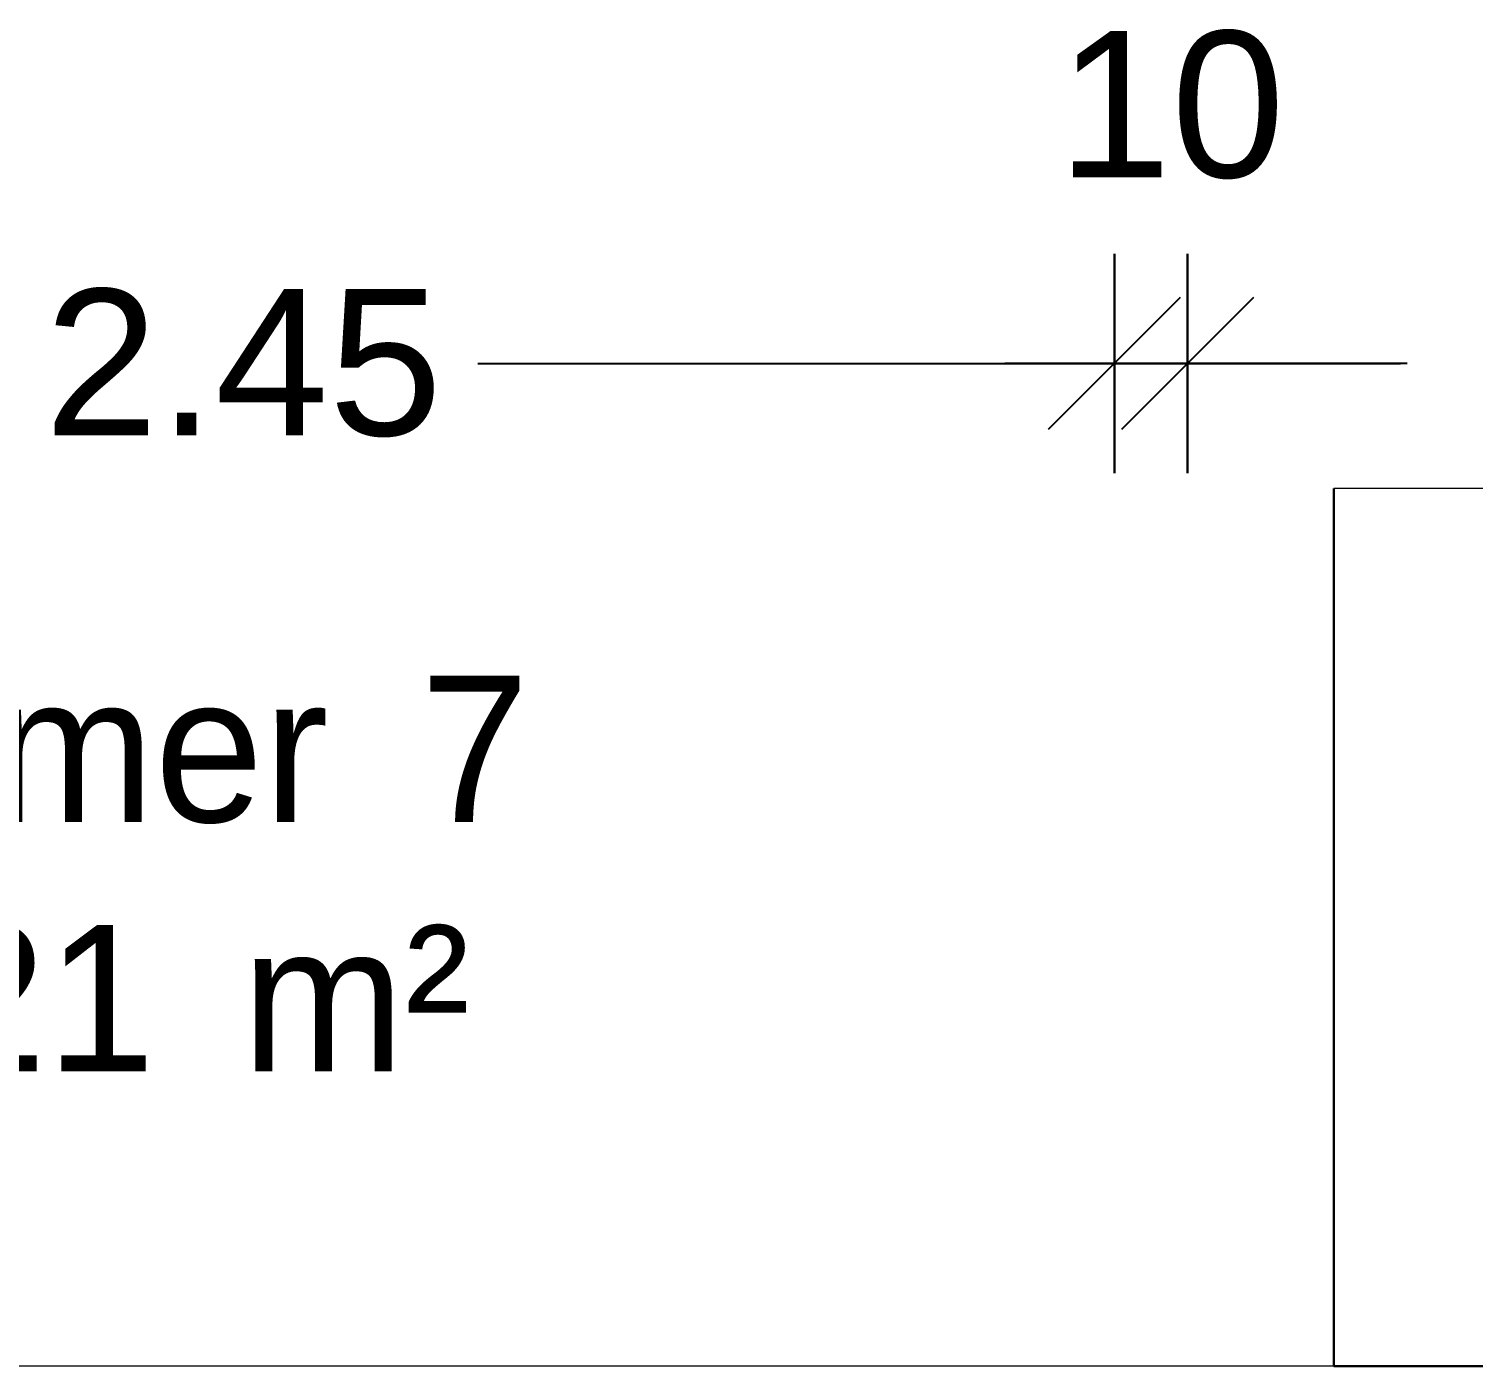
# Model space of a CAD drawing. Extents: x 0 to 756, y -25 to 420.
# Drawn here: x 162.93 to 202.41, y 195.12 to 231.69 of the extents above; entities that cross this region are included whole.
import ezdxf
from ezdxf.lldxf.tags import DXFTag

# ---------------------------------------------------------------- set-up
doc = ezdxf.new("R2010")
doc.units = 0
doc.layers.get('0').update_dxf_attribs({"lineweight": 25})
doc.layers.get('DEFPOINTS').update_dxf_attribs({"lineweight": 25})
for name, color, linetype, lineweight in [('Allgemein03', 7, 'Continuous', 25), ('Standard', 7, 'Continuous', 25), ('Wand Holz tragend', 7, 'Continuous', 13)]:
    doc.layers.add(name, color=color, linetype=linetype, lineweight=lineweight)
doc.styles.get("Standard").update_dxf_attribs({"font": 'arial.ttf'})
tags = doc.linetypes.add('VERDECKT2_S2', pattern=[0.27, 0.2, -0.07]).pattern_tags.tags
tags[6:7] = [DXFTag(74, 4), DXFTag(75, 0), DXFTag(340, '0'), DXFTag(46, 1.0), DXFTag(50, 0.0), DXFTag(44, 0.0), DXFTag(45, 0.0)]
tags[4:5] = [DXFTag(74, 4), DXFTag(75, 0), DXFTag(340, '0'), DXFTag(46, 1.0), DXFTag(50, 0.0), DXFTag(44, 0.0), DXFTag(45, 0.0)]

# ---------------------------------------------------------------- blocks, each defined once
blk = doc.blocks.new('Referenz-A01I5YBJIE')
at = {"layer": 'Allgemein03', "color": 0, "lineweight": -2}
for p, q in [((198.607, 195.12), (198.607, 219.12)), ((198.607, 219.12), (198.607, 195.12)), ((216.607, 195.12), (198.607, 195.12)), ((198.607, 195.12), (216.607, 195.12))]:
    blk.add_line(p, q, dxfattribs=at)
at = {"layer": 'DEFPOINTS', "color": 0, "linetype": 'Continuous', "lineweight": -2, "ltscale": 0.25}
for p, q in [((192.607, 222.539), (192.607, 222.539)), ((194.607, 222.539), (194.607, 222.539))]:
    blk.add_line(p, q, dxfattribs=at)
at = {"layer": 'Standard', "color": 0, "lineweight": -2}
for p, q in [((192.607, 219.539), (192.607, 225.539)), ((192.607, 225.539), (192.607, 219.539)), ((194.607, 219.539), (194.607, 225.539)), ((194.607, 225.539), (194.607, 219.539)), ((190.807, 220.739), (194.407, 224.339)), ((194.407, 224.339), (190.807, 220.739)), ((192.807, 220.739), (196.407, 224.339)), ((196.407, 224.339), (192.807, 220.739)), ((175.206, 222.539), (192.607, 222.539)), ((186.607, 222.539), (195.607, 222.539)), ((188.607, 222.539), (197.607, 222.539)), ((198.607, 222.539), (189.607, 222.539)), ((200.607, 222.539), (191.607, 222.539)), ((192.607, 222.539), (194.607, 222.539)), ((194.607, 222.539), (200.43, 222.539))]:
    blk.add_line(p, q, dxfattribs=at)
at = {"layer": 'Standard', "color": 0, "lineweight": 13}
blk.add_line((216.607, 219.12), (198.607, 219.12), dxfattribs=at)
at = {"layer": 'Standard', "color": 0, "linetype": 'VERDECKT2_S2', "lineweight": 13, "ltscale": 0.13}
blk.add_line((216.607, 195.12), (125.607, 195.12), dxfattribs=at)
at = {"layer": 'Standard', "color": 0, "lineweight": -2, "char_height": 4, "attachment_point": 1}
for s, insert in [('{\\fArial;10}', (191.051, 231.627)), ('{\\fArial;2.45}', (163.357, 224.571))]:
    blk.add_mtext(s, dxfattribs=dict(at, insert=insert))
at = {"layer": 'Wand Holz tragend', "color": 0, "lineweight": -2, "char_height": 4, "attachment_point": 1}
for s, insert in [('{\\fPosterama Text Light;Zimmer}', (152.999, 213.999)), ('{\\fPosterama Text Light;7}', (173.628, 213.999)), ('{\\fPosterama Text Light;22.21}', (152.999, 207.183)), ('{\\fPosterama Text Light;m²}', (168.747, 207.183))]:
    blk.add_mtext(s, dxfattribs=dict(at, insert=insert))

msp = doc.modelspace()

# ---------------------------------------------------------------- block references
at = {"color": 8, "lineweight": 25, "ltscale": 0.25, "true_color": 0x808080}
msp.add_blockref('Referenz-A01I5YBJIE', (0, 0), dxfattribs=at)

doc.saveas('drawing.dxf')
